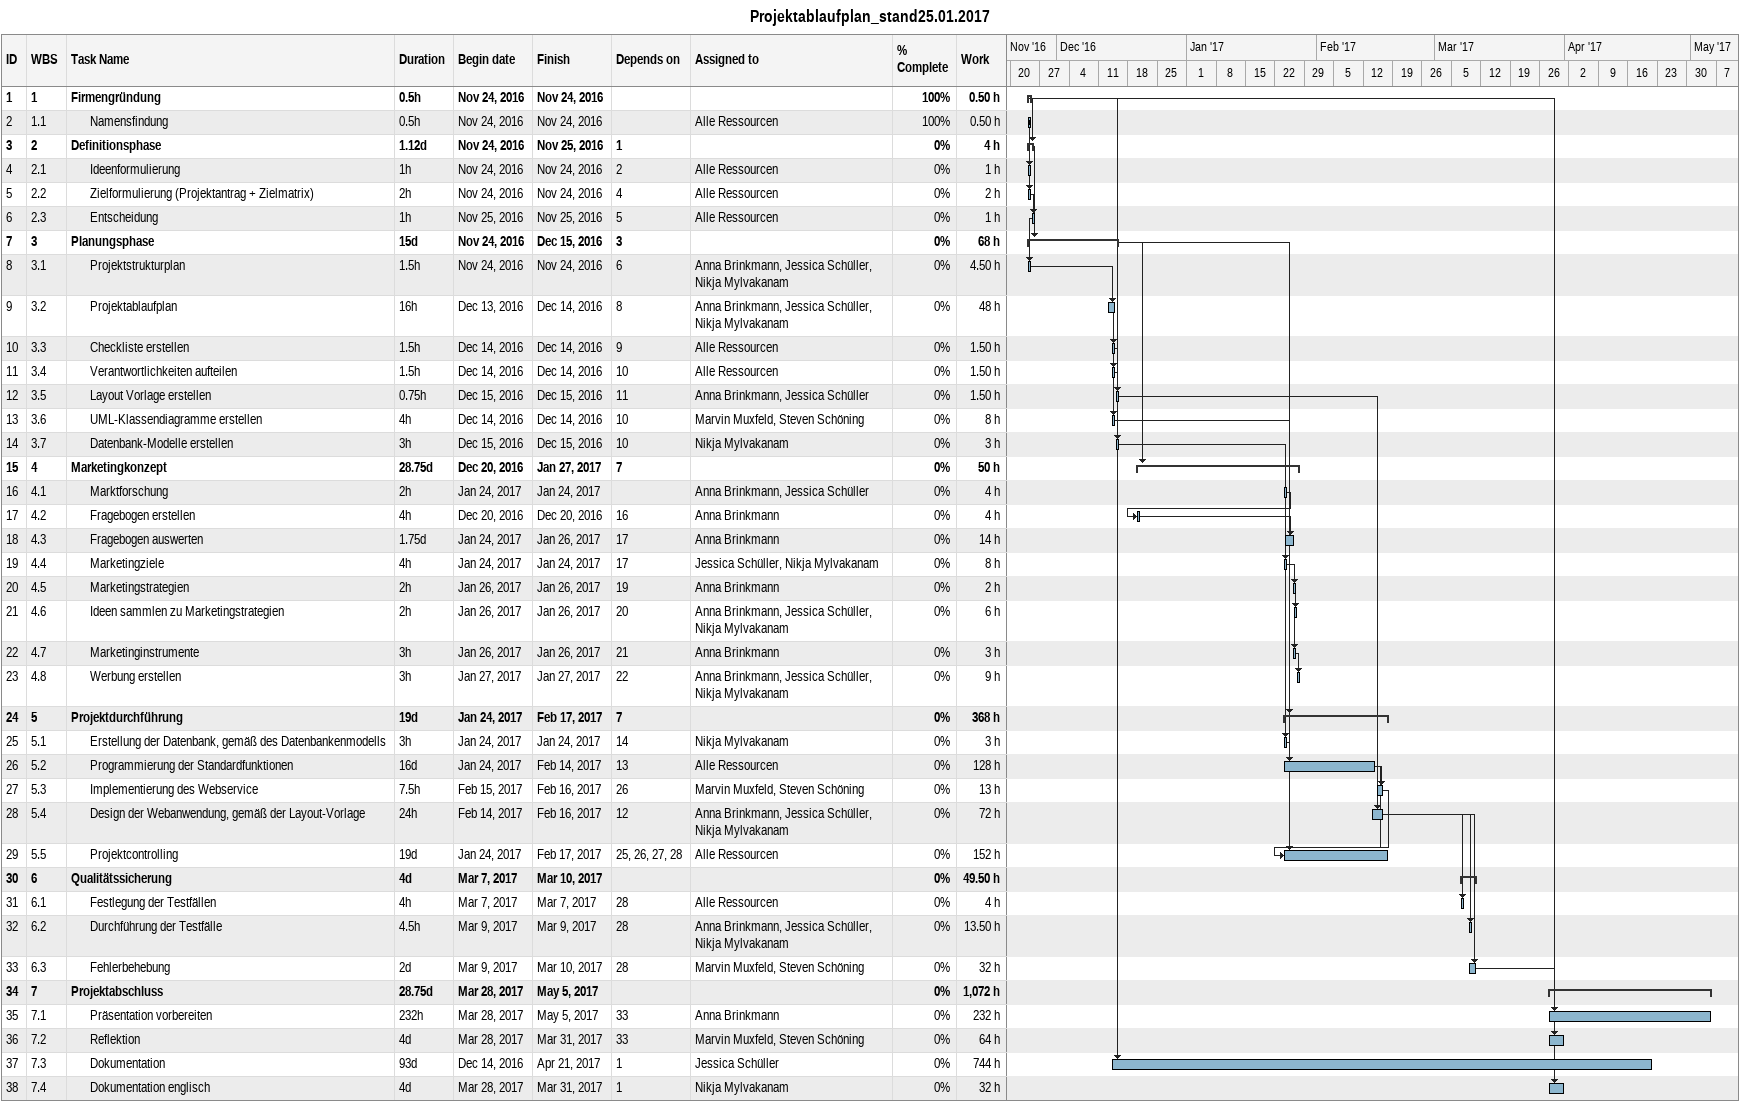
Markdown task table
Projektablaufplan_stand25.01.2017

| ID | WBS | Task | Duration | Start | Finish | Predecessors | Resources | % complete | Work (h) |
|---|---|---|---|---|---|---|---|---|---|
| 1 | 1 | **Firmengründung** | 0.5h | 2016-11-24 | 2016-11-24 |  |  | 100 | 0.50 |
| 2 | 1.1 | Namensfindung | 0.5h | 2016-11-24 | 2016-11-24 |  | Alle Ressourcen | 100 | 0.50 |
| 3 | 2 | **Definitionsphase** | 1.12d | 2016-11-24 | 2016-11-25 | 1 |  | 0 | 4 |
| 4 | 2.1 | Ideenformulierung | 1h | 2016-11-24 | 2016-11-24 | 2 | Alle Ressourcen | 0 | 1 |
| 5 | 2.2 | Zielformulierung (Projektantrag + Zielmatrix) | 2h | 2016-11-24 | 2016-11-24 | 4 | Alle Ressourcen | 0 | 2 |
| 6 | 2.3 | Entscheidung | 1h | 2016-11-25 | 2016-11-25 | 5 | Alle Ressourcen | 0 | 1 |
| 7 | 3 | **Planungsphase** | 15d | 2016-11-24 | 2016-12-15 | 3 |  | 0 | 68 |
| 8 | 3.1 | Projektstrukturplan | 1.5h | 2016-11-24 | 2016-11-24 | 6 | Anna Brinkmann, Jessica Schüller, Nikja Mylvakanam | 0 | 4.50 |
| 9 | 3.2 | Projektablaufplan | 16h | 2016-12-13 | 2016-12-14 | 8 | Anna Brinkmann, Jessica Schüller, Nikja Mylvakanam | 0 | 48 |
| 10 | 3.3 | Checkliste erstellen | 1.5h | 2016-12-14 | 2016-12-14 | 9 | Alle Ressourcen | 0 | 1.50 |
| 11 | 3.4 | Verantwortlichkeiten aufteilen | 1.5h | 2016-12-14 | 2016-12-14 | 10 | Alle Ressourcen | 0 | 1.50 |
| 12 | 3.5 | Layout Vorlage erstellen | 0.75h | 2016-12-15 | 2016-12-15 | 11 | Anna Brinkmann, Jessica Schüller | 0 | 1.50 |
| 13 | 3.6 | UML-Klassendiagramme erstellen | 4h | 2016-12-14 | 2016-12-14 | 10 | Marvin Muxfeld, Steven Schöning | 0 | 8 |
| 14 | 3.7 | Datenbank-Modelle erstellen | 3h | 2016-12-15 | 2016-12-15 | 10 | Nikja Mylvakanam | 0 | 3 |
| 15 | 4 | **Marketingkonzept** | 28.75d | 2016-12-20 | 2017-01-27 | 7 |  | 0 | 50 |
| 16 | 4.1 | Marktforschung | 2h | 2017-01-24 | 2017-01-24 |  | Anna Brinkmann, Jessica Schüller | 0 | 4 |
| 17 | 4.2 | Fragebogen erstellen | 4h | 2016-12-20 | 2016-12-20 | 16 | Anna Brinkmann | 0 | 4 |
| 18 | 4.3 | Fragebogen auswerten | 1.75d | 2017-01-24 | 2017-01-26 | 17 | Anna Brinkmann | 0 | 14 |
| 19 | 4.4 | Marketingziele | 4h | 2017-01-24 | 2017-01-24 | 17 | Jessica Schüller, Nikja Mylvakanam | 0 | 8 |
| 20 | 4.5 | Marketingstrategien | 2h | 2017-01-26 | 2017-01-26 | 19 | Anna Brinkmann | 0 | 2 |
| 21 | 4.6 | Ideen sammlen zu Marketingstrategien | 2h | 2017-01-26 | 2017-01-26 | 20 | Anna Brinkmann, Jessica Schüller, Nikja Mylvakanam | 0 | 6 |
| 22 | 4.7 | Marketinginstrumente | 3h | 2017-01-26 | 2017-01-26 | 21 | Anna Brinkmann | 0 | 3 |
| 23 | 4.8 | Werbung erstellen | 3h | 2017-01-27 | 2017-01-27 | 22 | Anna Brinkmann, Jessica Schüller, Nikja Mylvakanam | 0 | 9 |
| 24 | 5 | **Projektdurchführung** | 19d | 2017-01-24 | 2017-02-17 | 7 |  | 0 | 368 |
| 25 | 5.1 | Erstellung der Datenbank, gemäß des Datenbankenmodells | 3h | 2017-01-24 | 2017-01-24 | 14 | Nikja Mylvakanam | 0 | 3 |
| 26 | 5.2 | Programmierung der Standardfunktionen | 16d | 2017-01-24 | 2017-02-14 | 13 | Alle Ressourcen | 0 | 128 |
| 27 | 5.3 | Implementierung des Webservice | 7.5h | 2017-02-15 | 2017-02-16 | 26 | Marvin Muxfeld, Steven Schöning | 0 | 13 |
| 28 | 5.4 | Design der Webanwendung, gemäß der Layout-Vorlage | 24h | 2017-02-14 | 2017-02-16 | 12 | Anna Brinkmann, Jessica Schüller, Nikja Mylvakanam | 0 | 72 |
| 29 | 5.5 | Projektcontrolling | 19d | 2017-01-24 | 2017-02-17 | 25, 26, 27, 28 | Alle Ressourcen | 0 | 152 |
| 30 | 6 | **Qualitätssicherung** | 4d | 2017-03-07 | 2017-03-10 |  |  | 0 | 49.50 |
| 31 | 6.1 | Festlegung der Testfällen | 4h | 2017-03-07 | 2017-03-07 | 28 | Alle Ressourcen | 0 | 4 |
| 32 | 6.2 | Durchführung der Testfälle | 4.5h | 2017-03-09 | 2017-03-09 | 28 | Anna Brinkmann, Jessica Schüller, Nikja Mylvakanam | 0 | 13.50 |
| 33 | 6.3 | Fehlerbehebung | 2d | 2017-03-09 | 2017-03-10 | 28 | Marvin Muxfeld, Steven Schöning | 0 | 32 |
| 34 | 7 | **Projektabschluss** | 28.75d | 2017-03-28 | 2017-05-05 |  |  | 0 | 1072 |
| 35 | 7.1 | Präsentation vorbereiten | 232h | 2017-03-28 | 2017-05-05 | 33 | Anna Brinkmann | 0 | 232 |
| 36 | 7.2 | Reflektion | 4d | 2017-03-28 | 2017-03-31 | 33 | Marvin Muxfeld, Steven Schöning | 0 | 64 |
| 37 | 7.3 | Dokumentation | 93d | 2016-12-14 | 2017-04-21 | 1 | Jessica Schüller | 0 | 744 |
| 38 | 7.4 | Dokumentation englisch | 4d | 2017-03-28 | 2017-03-31 | 1 | Nikja Mylvakanam | 0 | 32 |
